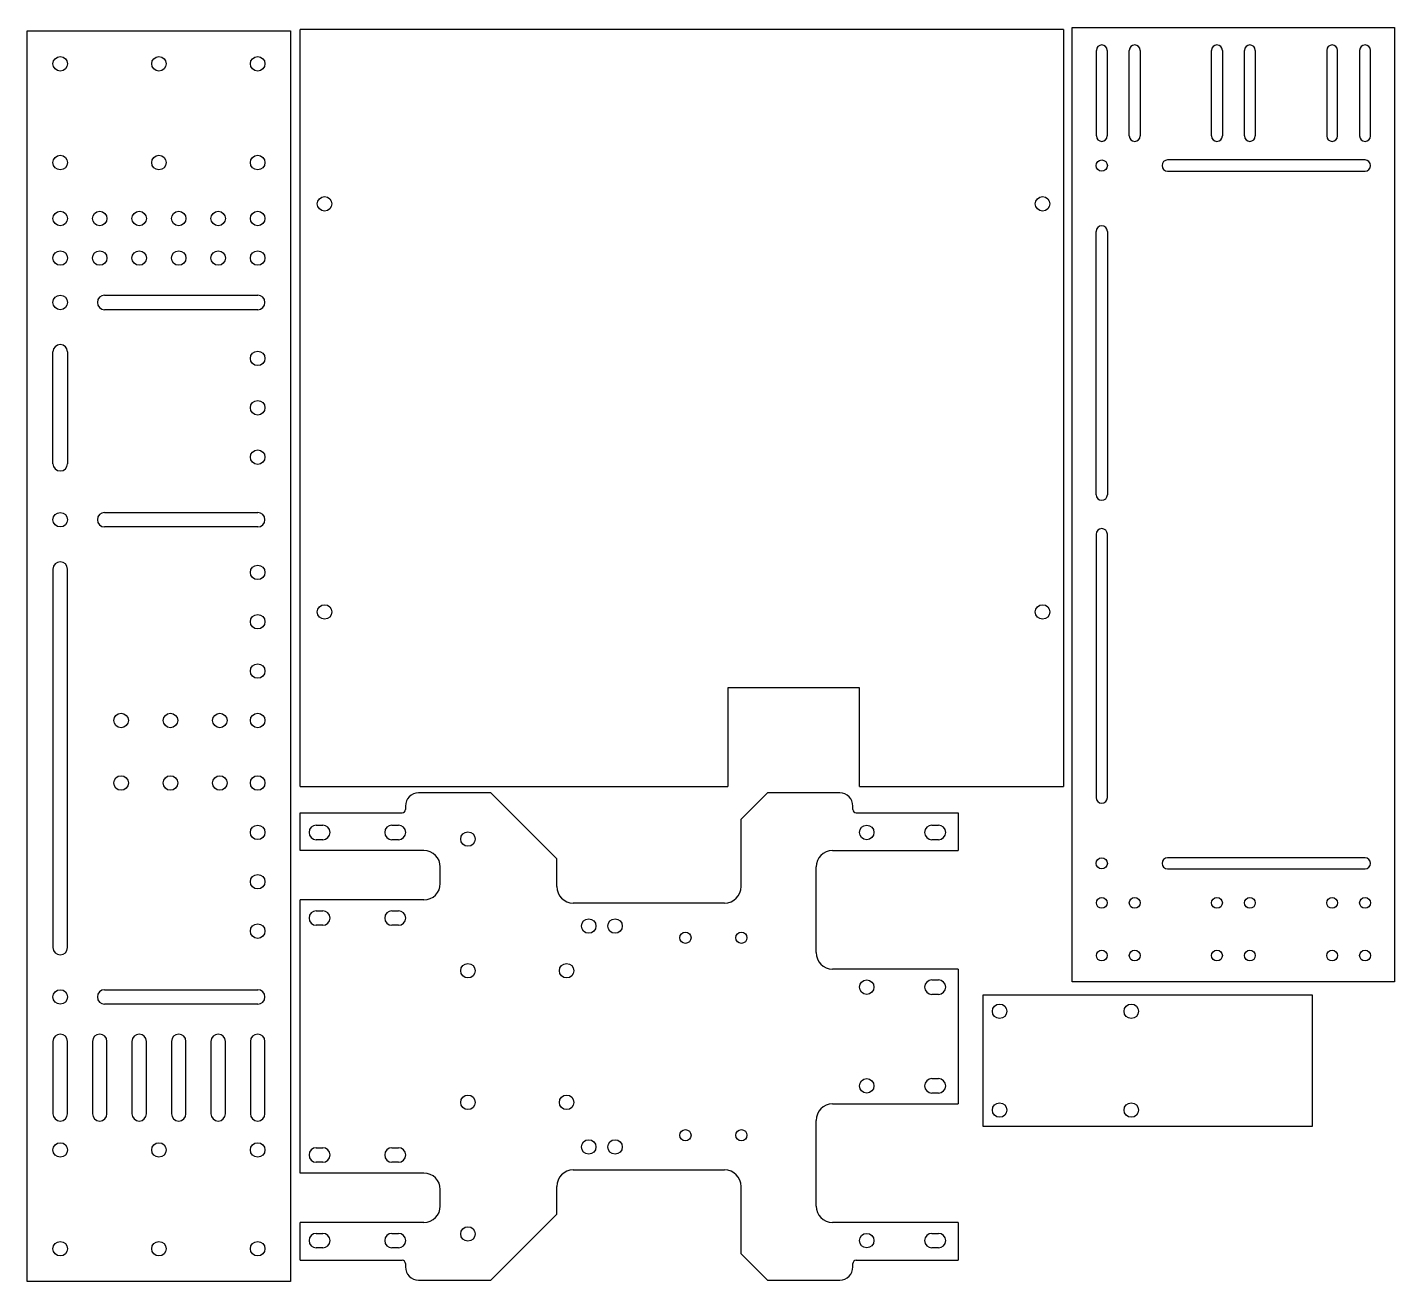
# Model space of a CAD drawing. Header units: millimetres. Extents: x 6 to 421, y 14 to 395.
import ezdxf

# ---------------------------------------------------------------- set-up
doc = ezdxf.new("R2010")
doc.units = ezdxf.units.MM
for name, color, linetype in [('BED', 7, 'Continuous'), ('Default', 7, 'Continuous'), ('MOTHERBOARD-PLAT', 7, 'Continuous'), ('PURGE-PLATE', 7, 'Continuous'), ('STEPPER-PLATE', 7, 'Continuous'), ('Y-CHASSIS', 7, 'Continuous')]:
    doc.layers.add(name, color=color, linetype=linetype)

# ---------------------------------------------------------------- blocks, each defined once
blk = doc.blocks.new('SE')
at = {"layer": 'BED', "color": 7, "linetype": 'Continuous'}
for p, q in [((320.45, 394.53), (88.45, 394.53)), ((88.45, 164.53), (88.45, 394.53)), ((320.45, 394.53), (320.45, 164.53)), ((258.45, 194.53), (218.45, 194.53)), ((218.45, 194.53), (218.45, 164.53)), ((258.45, 164.53), (258.45, 194.53)), ((88.45, 164.53), (218.45, 164.53)), ((258.45, 164.53), (320.45, 164.53))]:
    blk.add_line(p, q, dxfattribs=at)
for centre in [(95.85, 341.53), (314.05, 341.53), (95.85, 217.53), (314.05, 217.53)]:
    blk.add_circle(centre, 2.2, dxfattribs=at)
blk = doc.blocks.new('SE1')
at = {"layer": 'PURGE-PLATE', "color": 7, "linetype": 'Continuous'}
for p, q in [((296.01, 101.21), (396.01, 101.21)), ((296.01, 61.21), (296.01, 101.21)), ((396.01, 101.21), (396.01, 61.21)), ((396.01, 61.21), (296.01, 61.21))]:
    blk.add_line(p, q, dxfattribs=at)
for centre in [(301.01, 96.21), (341.01, 96.21), (301.01, 66.21), (341.01, 66.21)]:
    blk.add_circle(centre, 2.2, dxfattribs=at)
blk = doc.blocks.new('SE2')
at = {"layer": 'STEPPER-PLATE', "color": 7, "linetype": 'Continuous'}
for p, q in [((5.52, 14.07), (5.52, 394.07)), ((5.52, 394.07), (85.52, 394.07)), ((85.52, 394.07), (85.52, 14.07)), ((29.02, 313.77), (75.52, 313.77)), ((75.52, 309.37), (29.02, 309.37)), ((13.32, 262.57), (13.32, 296.57)), ((17.72, 296.57), (17.72, 262.57)), ((29.02, 247.77), (75.52, 247.77)), ((75.52, 243.37), (29.02, 243.37)), ((13.32, 230.57), (13.32, 115.57)), ((17.72, 115.57), (17.72, 230.57)), ((29.02, 102.77), (75.52, 102.77)), ((75.52, 98.37), (29.02, 98.37)), ((13.32, 87.07), (13.32, 65.07)), ((17.72, 65.07), (17.72, 87.07)), ((25.32, 87.07), (25.32, 65.07)), ((29.72, 65.07), (29.72, 87.07)), ((37.32, 87.07), (37.32, 65.07)), ((41.72, 65.07), (41.72, 87.07)), ((49.32, 87.07), (49.32, 65.07)), ((53.72, 65.07), (53.72, 87.07)), ((61.32, 87.07), (61.32, 65.07)), ((65.72, 65.07), (65.72, 87.07)), ((73.32, 87.07), (73.32, 65.07)), ((77.72, 65.07), (77.72, 87.07)), ((85.52, 14.07), (5.52, 14.07))]:
    blk.add_line(p, q, dxfattribs=at)
for centre in [(15.52, 384.07), (45.52, 384.07), (75.52, 384.07), (15.52, 354.07), (45.52, 354.07), (75.52, 354.07), (15.52, 337.07), (27.52, 337.07), (39.52, 337.07), (51.52, 337.07), (63.52, 337.07), (75.52, 337.07), (15.52, 325.07), (27.52, 325.07), (39.52, 325.07), (51.52, 325.07), (63.52, 325.07), (75.52, 325.07), (15.52, 311.57), (75.52, 294.57), (75.52, 279.57), (75.52, 264.57), (15.52, 245.57), (75.52, 229.57), (75.52, 214.57), (75.52, 199.57), (34.02, 184.57), (49.02, 184.57), (64.02, 184.57), (75.52, 184.57), (34.02, 165.57), (49.02, 165.57), (64.02, 165.57), (75.52, 165.57), (75.52, 150.57), (75.52, 135.57), (75.52, 120.57), (15.52, 100.57), (15.52, 54.07), (45.52, 54.07), (75.52, 54.07), (15.52, 24.07), (45.52, 24.07), (75.52, 24.07)]:
    blk.add_circle(centre, 2.2, dxfattribs=at)
for centre, start, end in [((29.02, 311.57), 90, 270), ((75.52, 311.57), 270, 90), ((15.52, 296.57), 0, 180), ((15.52, 262.57), 180, 360), ((29.02, 245.57), 90, 270), ((75.52, 245.57), 270, 90), ((15.52, 230.57), 0, 180), ((15.52, 115.57), 180, 360), ((29.02, 100.57), 90, 270), ((75.52, 100.57), 270, 90), ((15.52, 87.07), 0, 180), ((27.52, 87.07), 0, 180), ((39.52, 87.07), 0, 180), ((51.52, 87.07), 0, 180), ((63.52, 87.07), 0, 180), ((75.52, 87.07), 0, 180), ((15.52, 65.07), 180, 360), ((27.52, 65.07), 180, 360), ((39.52, 65.07), 180, 360), ((51.52, 65.07), 180, 360), ((63.52, 65.07), 180, 360), ((75.52, 65.07), 180, 360)]:
    blk.add_arc(centre, 2.2, start, end, dxfattribs=at)
blk = doc.blocks.new('SE3')
at = {"layer": 'Y-CHASSIS', "color": 7, "linetype": 'Continuous'}
for p, q in [((146.42, 162.55), (124.42, 162.55)), ((166.42, 142.55), (146.42, 162.55)), ((230.42, 162.55), (222.42, 154.55)), ((252.42, 162.55), (230.42, 162.55)), ((120.42, 158.55), (120.42, 157.55)), ((256.42, 157.55), (256.42, 158.55)), ((88.42, 156.55), (119.42, 156.55)), ((88.42, 145.05), (88.42, 156.55)), ((222.42, 134.11), (222.42, 154.55)), ((257.42, 156.55), (288.42, 156.55)), ((288.42, 156.55), (288.42, 145.05)), ((93.32, 152.75), (95.32, 152.75)), ((116.32, 152.75), (118.32, 152.75)), ((280.42, 152.75), (282.42, 152.75)), ((95.32, 148.35), (93.32, 148.35)), ((118.32, 148.35), (116.32, 148.35)), ((282.42, 148.35), (280.42, 148.35)), ((126.02, 145.05), (88.42, 145.05)), ((166.42, 134.11), (166.42, 142.55)), ((250.22, 145.05), (288.42, 145.05)), ((131.02, 135.05), (131.02, 140.05)), ((245.22, 114.05), (245.22, 140.05)), ((126.02, 130.05), (88.42, 130.05)), ((88.42, 47.05), (88.42, 130.05)), ((217.42, 129.11), (171.42, 129.11)), ((93.32, 126.75), (95.32, 126.75)), ((116.32, 126.75), (118.32, 126.75)), ((95.32, 122.35), (93.32, 122.35)), ((118.32, 122.35), (116.32, 122.35)), ((288.42, 109.05), (250.22, 109.05)), ((288.42, 109.05), (288.42, 68.05)), ((280.42, 105.75), (282.42, 105.75)), ((282.42, 101.35), (280.42, 101.35)), ((280.42, 75.75), (282.42, 75.75)), ((282.42, 71.35), (280.42, 71.35)), ((250.22, 68.05), (288.42, 68.05)), ((245.22, 37.05), (245.22, 63.05)), ((93.32, 54.75), (95.32, 54.75)), ((116.32, 54.75), (118.32, 54.75)), ((95.32, 50.35), (93.32, 50.35)), ((118.32, 50.35), (116.32, 50.35)), ((126.02, 47.05), (88.42, 47.05)), ((171.42, 48), (217.42, 48)), ((131.02, 37.05), (131.02, 42.05)), ((166.42, 34.55), (166.42, 43)), ((222.42, 22.55), (222.42, 43)), ((146.42, 14.55), (166.42, 34.55)), ((88.42, 20.55), (88.42, 32.05)), ((126.02, 32.05), (88.42, 32.05)), ((288.42, 32.05), (250.22, 32.05)), ((288.42, 32.05), (288.42, 20.55)), ((93.32, 28.75), (95.32, 28.75)), ((116.32, 28.75), (118.32, 28.75)), ((280.42, 28.75), (282.42, 28.75)), ((95.32, 24.35), (93.32, 24.35)), ((118.32, 24.35), (116.32, 24.35)), ((222.42, 22.55), (230.42, 14.55)), ((282.42, 24.35), (280.42, 24.35)), ((88.42, 20.55), (119.42, 20.55)), ((120.42, 19.55), (120.42, 18.55)), ((256.42, 18.55), (256.42, 19.55)), ((257.42, 20.55), (288.42, 20.55)), ((124.42, 14.55), (146.42, 14.55)), ((230.42, 14.55), (252.42, 14.55))]:
    blk.add_line(p, q, dxfattribs=at)
for centre, radius in [((139.42, 148.55), 2.2), ((260.62, 150.55), 2.2), ((176.12, 122.11), 2.2), ((184.12, 122.11), 2.2), ((205.52, 118.55), 1.7), ((222.52, 118.55), 1.7), ((139.42, 108.55), 2.2), ((169.42, 108.55), 2.2), ((260.62, 103.55), 2.2), ((260.62, 73.55), 2.2), ((139.42, 68.55), 2.2), ((169.42, 68.55), 2.2), ((205.52, 58.55), 1.7), ((222.52, 58.55), 1.7), ((176.12, 55), 2.2), ((184.12, 55), 2.2), ((139.42, 28.55), 2.2), ((260.62, 26.55), 2.2)]:
    blk.add_circle(centre, radius, dxfattribs=at)
for centre, radius, start, end in [((124.42, 158.55), 4, 90, 180), ((252.42, 158.55), 4, 0, 90), ((119.42, 157.55), 1, 270, 360), ((257.42, 157.55), 1, 180, 270), ((93.32, 150.55), 2.2, 90, 270), ((95.32, 150.55), 2.2, 270, 90), ((116.32, 150.55), 2.2, 90, 270), ((118.32, 150.55), 2.2, 270, 90), ((280.42, 150.55), 2.2, 90, 270), ((282.42, 150.55), 2.2, 270, 90), ((126.02, 140.05), 5, 0, 90), ((250.22, 140.05), 5, 90, 180), ((126.02, 135.05), 5, 270, 360), ((171.42, 134.11), 5, 180, 270), ((217.42, 134.11), 5, 270, 360), ((93.32, 124.55), 2.2, 90, 270), ((95.32, 124.55), 2.2, 270, 90), ((116.32, 124.55), 2.2, 90, 270), ((118.32, 124.55), 2.2, 270, 90), ((250.22, 114.05), 5, 180, 270), ((280.42, 103.55), 2.2, 90, 270), ((282.42, 103.55), 2.2, 270, 90), ((280.42, 73.55), 2.2, 90, 270), ((282.42, 73.55), 2.2, 270, 90), ((250.22, 63.05), 5, 90, 180), ((93.32, 52.55), 2.2, 90, 270), ((95.32, 52.55), 2.2, 270, 90), ((116.32, 52.55), 2.2, 90, 270), ((118.32, 52.55), 2.2, 270, 90), ((126.02, 42.05), 5, 0, 90), ((171.42, 43), 5, 90, 180), ((217.42, 43), 5, 0, 90), ((126.02, 37.05), 5, 270, 360), ((250.22, 37.05), 5, 180, 270), ((93.32, 26.55), 2.2, 90, 270), ((95.32, 26.55), 2.2, 270, 90), ((116.32, 26.55), 2.2, 90, 270), ((118.32, 26.55), 2.2, 270, 90), ((280.42, 26.55), 2.2, 90, 270), ((282.42, 26.55), 2.2, 270, 90), ((119.42, 19.55), 1, 0, 90), ((124.42, 18.55), 4, 180, 270), ((252.42, 18.55), 4, 270, 360), ((257.42, 19.55), 1, 90, 180)]:
    blk.add_arc(centre, radius, start, end, dxfattribs=at)
blk = doc.blocks.new('SE4')
at = {"layer": 'MOTHERBOARD-PLAT', "color": 7, "linetype": 'Continuous'}
for p, q in [((323.05, 105.15), (323.05, 395.15)), ((323.05, 395.15), (421.05, 395.15)), ((421.05, 395.15), (421.05, 105.15)), ((330.4, 362.15), (330.4, 388.15)), ((333.7, 388.15), (333.7, 362.15)), ((340.4, 362.15), (340.4, 388.15)), ((343.7, 388.15), (343.7, 362.15)), ((365.4, 362.15), (365.4, 388.15)), ((368.7, 388.15), (368.7, 362.15)), ((375.4, 362.15), (375.4, 388.15)), ((378.7, 388.15), (378.7, 362.15)), ((400.4, 388.15), (400.4, 362.15)), ((403.7, 362.15), (403.7, 388.15)), ((410.4, 388.15), (410.4, 362.15)), ((413.7, 362.15), (413.7, 388.15)), ((412.05, 354.85), (352.05, 354.85)), ((352.05, 351.45), (412.05, 351.45)), ((330.35, 253.15), (330.35, 333.15)), ((333.75, 333.15), (333.75, 253.15)), ((330.35, 241.15), (330.35, 161.15)), ((333.75, 161.15), (333.75, 241.15)), ((412.05, 142.85), (352.05, 142.85)), ((352.05, 139.45), (412.05, 139.45)), ((421.05, 105.15), (323.05, 105.15))]:
    blk.add_line(p, q, dxfattribs=at)
for centre, radius in [((332.05, 353.15), 1.7), ((332.05, 141.15), 1.7), ((332.05, 129.15), 1.65), ((342.05, 129.15), 1.65), ((367.05, 129.15), 1.65), ((377.05, 129.15), 1.65), ((402.05, 129.15), 1.65), ((412.05, 129.15), 1.65), ((332.05, 113.15), 1.65), ((342.05, 113.15), 1.65), ((367.05, 113.15), 1.65), ((377.05, 113.15), 1.65), ((402.05, 113.15), 1.65), ((412.05, 113.15), 1.65)]:
    blk.add_circle(centre, radius, dxfattribs=at)
for centre, radius, start, end in [((332.05, 388.15), 1.65, 0, 180), ((342.05, 388.15), 1.65, 0, 180), ((367.05, 388.15), 1.65, 0, 180), ((377.05, 388.15), 1.65, 0, 180), ((402.05, 388.15), 1.65, 0, 180), ((412.05, 388.15), 1.65, 0, 180), ((332.05, 362.15), 1.65, 180, 360), ((342.05, 362.15), 1.65, 180, 360), ((367.05, 362.15), 1.65, 180, 360), ((377.05, 362.15), 1.65, 180, 360), ((402.05, 362.15), 1.65, 180, 360), ((412.05, 362.15), 1.65, 180, 360), ((352.05, 353.15), 1.7, 90, 270), ((412.05, 353.15), 1.7, 270, 90), ((332.05, 333.15), 1.7, 0, 180), ((332.05, 253.15), 1.7, 180, 360), ((332.05, 241.15), 1.7, 0, 180), ((332.05, 161.15), 1.7, 180, 360), ((352.05, 141.15), 1.7, 90, 270), ((412.05, 141.15), 1.7, 270, 90)]:
    blk.add_arc(centre, radius, start, end, dxfattribs=at)

msp = doc.modelspace()

# ---------------------------------------------------------------- block references
at = {"layer": 'Default'}
for name in ['SE4', 'SE2', 'SE', 'SE3', 'SE1']:
    msp.add_blockref(name, (0, 0), dxfattribs=at)

doc.saveas('drawing.dxf')
